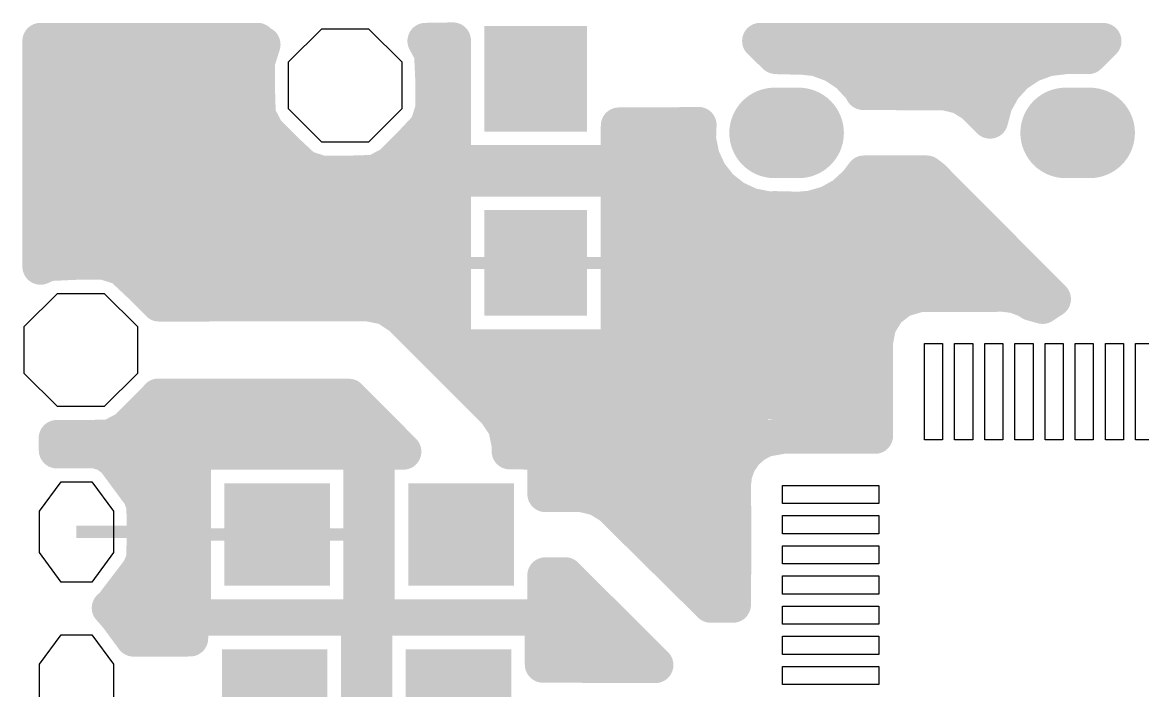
# Model space of a CAD drawing. Extents: x 0.4 to 35.4, y 0.5 to 25.5.
# Drawn here: x 0.6 to 19.18, y 14.33 to 25.41 of the extents above; entities that cross this region are included whole.
import ezdxf

# ---------------------------------------------------------------- set-up
doc = ezdxf.new("R2010")
doc.units = 0
doc.layers.add('Top', color=5, linetype='CONTINUOUS')

msp = doc.modelspace()

# ---------------------------------------------------------------- linework, layer by layer
at = {"layer": 'Top', "linetype": 'CONTINUOUS'}
for points, const_width in [([(4.5, 25.1), (0.9, 25.1)], 0.6), ([(0.9, 25.1), (0.9, 21.3594)], 0.6), ([(4.4896, 24.7513), (4.5801, 25.0413)], 0.6), ([(4.5581, 25.0091), (4.5, 25.1)], 0.6), ([(4.5801, 25.0413), (4.5581, 25.0091)], 0.6), ([(7.738, 25.1074), (7.2844, 25.1)], 0.6), ([(7.2844, 25.1), (7.3946, 24.8956)], 0.6), ([(7.738, 23.073), (7.738, 25.1074)], 0.6), ([(18.5252, 25.0978), (12.8344, 25.1)], 0.6), ([(12.8344, 25.1), (13.089, 24.8536)], 0.6), ([(13.089, 24.8536), (12.923, 25.0172)], 0.6), ([(12.923, 25.0172), (13.1001, 24.85)], 0.6), ([(18.2761, 24.85), (18.5252, 25.0978)], 0.6), ([(7.3946, 24.8956), (7.4149, 24.4513)], 0.6), ([(13.1001, 24.85), (13.472, 24.8406)], 0.6), ([(13.4591, 24.8489), (13.7657, 24.8157)], 0.6), ([(13.7657, 24.8157), (14.0469, 24.7129)], 0.6), ([(17.3167, 24.7097), (17.5973, 24.814)], 0.6), ([(17.5973, 24.814), (17.898, 24.85)], 0.6), ([(17.898, 24.85), (18.2761, 24.85)], 0.6), ([(4.4896, 24.2737), (4.4896, 24.7513)], 0.6), ([(14.0469, 24.7129), (14.2963, 24.5474)], 0.6), ([(17.0683, 24.5428), (17.3167, 24.7097)], 0.6), ([(0.96, 24.5033), (4.4259, 24.5033)], 0.6), ([(7.4149, 24.4513), (7.4149, 23.9737)], 0.6), ([(7.4709, 24.5033), (7.6731, 24.5033)], 0.6), ([(14.2963, 24.5474), (14.5002, 24.3283)], 0.6), ([(14.4084, 24.5033), (16.9603, 24.5033)], 0.6), ([(16.8656, 24.3225), (17.0683, 24.5428)], 0.6), ([(4.5021, 23.8722), (4.4896, 24.2737)], 0.6), ([(14.5002, 24.3283), (14.5415, 24.255)], 0.6), ([(14.5415, 24.255), (15.896, 24.25)], 0.6), ([(15.896, 24.25), (16.1935, 24.1786)], 0.6), ([(16.72, 24.0611), (16.8656, 24.3225)], 0.6), ([(16.1935, 24.1786), (16.1044, 24.217)], 0.6), ([(16.1044, 24.217), (16.3726, 24.0526)], 0.6), ([(16.3726, 24.0526), (16.6444, 23.7808)], 0.6), ([(16.6444, 23.7808), (16.72, 24.0611)], 0.6), ([(0.96, 23.9067), (4.4353, 23.9067)], 0.6), ([(4.643, 23.6032), (4.5021, 23.8722)], 0.6), ([(7.4149, 23.9737), (7.3243, 23.6838)], 0.6), ([(7.4709, 23.9067), (7.6731, 23.9067)], 0.6), ([(7.3243, 23.6838), (7.0493, 23.3911)], 0.6), ([(10.4916, 23.698), (10.486, 23.073)], 0.6), ([(11.176, 23.698), (10.4916, 23.698)], 0.6), ([(11.8108, 23.7074), (11.176, 23.698)], 0.6), ([(11.8021, 23.4737), (11.8108, 23.7074)], 0.6), ([(4.9808, 23.2655), (4.643, 23.6032)], 0.6), ([(0.96, 23.31), (4.8759, 23.31)], 0.6), ([(7.0493, 23.3911), (6.7116, 23.0533)], 0.6), ([(7.0303, 23.31), (7.6791, 23.31)], 0.6), ([(10.5459, 23.31), (11.7666, 23.31)], 0.6), ([(11.861, 23.1803), (11.8021, 23.4737)], 0.6), ([(5.2735, 22.9904), (4.9808, 23.2655)], 0.6), ([(11.9868, 22.9087), (11.861, 23.1803)], 0.6), ([(5.5634, 22.8999), (5.2735, 22.9904)], 0.6), ([(6.7116, 23.0533), (6.4425, 22.9124)], 0.6), ([(10.486, 23.073), (7.738, 23.073)], 0.6), ([(6.041, 22.8999), (5.5634, 22.8999)], 0.6), ([(6.4425, 22.9124), (6.041, 22.8999)], 0.6), ([(7.738, 20.023), (7.738, 22.821)], 0.6), ([(7.738, 22.821), (7.798, 22.821)], 0.6), ([(7.798, 22.821), (10.486, 22.821)], 0.6), ([(10.486, 22.821), (10.486, 20.023)], 0.6), ([(12.1724, 22.6739), (11.9868, 22.9087)], 0.6), ([(14.4411, 22.749), (14.2214, 22.5457)], 0.6), ([(14.5554, 22.902), (14.4411, 22.749)], 0.6), ([(15.596, 22.902), (14.5554, 22.902)], 0.6), ([(15.6858, 22.833), (15.596, 22.902)], 0.6), ([(17.6875, 20.8222), (15.6858, 22.833)], 0.6), ([(0.96, 22.7133), (7.6791, 22.7133)], 0.6), ([(10.5459, 22.7133), (12.0759, 22.7133)], 0.6), ([(12.4077, 22.4889), (12.1724, 22.6739)], 0.6), ([(14.4647, 22.7133), (15.7416, 22.7133)], 0.6), ([(12.6797, 22.3639), (12.4077, 22.4889)], 0.6), ([(12.9733, 22.3058), (12.6797, 22.3639)], 0.6), ([(13.9604, 22.3993), (13.6724, 22.3179)], 0.6), ([(14.2214, 22.5457), (13.9604, 22.3993)], 0.6), ([(13.072, 22.3114), (12.9733, 22.3058)], 0.6), ([(13.472, 22.302), (13.072, 22.3114)], 0.6), ([(13.6724, 22.3179), (13.472, 22.302)], 0.6), ([(0.96, 22.1167), (7.6791, 22.1167)], 0.6), ([(10.5459, 22.1167), (16.3416, 22.1167)], 0.6), ([(0.96, 21.52), (7.6791, 21.52)], 0.6), ([(1.0351, 21.4209), (1.4794, 21.4411)], 0.6), ([(1.4794, 21.4411), (1.957, 21.4411)], 0.6), ([(1.957, 21.4411), (2.2469, 21.3506)], 0.6), ([(10.5459, 21.52), (16.9416, 21.52)], 0.6), ([(0.9, 21.3594), (1.0351, 21.4209)], 0.6), ([(2.2469, 21.3506), (2.5396, 21.0755)], 0.6), ([(2.5396, 21.0755), (2.8656, 20.7496)], 0.6), ([(7.7392, 21.422), (10.4848, 21.422)], 0.2), ([(2.7553, 20.9233), (7.6791, 20.9233)], 0.6), ([(10.5459, 20.9233), (17.5322, 20.9233)], 0.6), ([(15.1785, 20.8194), (15.4732, 20.906)], 0.6), ([(15.4732, 20.906), (15.9732, 20.906)], 0.6), ([(15.9732, 20.906), (16.4732, 20.906)], 0.6), ([(16.4732, 20.906), (16.858, 20.912)], 0.6), ([(16.858, 20.912), (17.056, 20.8878)], 0.6), ([(17.056, 20.8878), (17.2425, 20.8168)], 0.6), ([(2.8656, 20.7496), (6.331, 20.7525)], 0.6), ([(6.331, 20.7525), (6.6235, 20.6951)], 0.6), ([(6.6235, 20.6951), (6.8783, 20.5258)], 0.6), ([(14.943, 20.6364), (15.1785, 20.8194)], 0.6), ([(17.2425, 20.8168), (17.3325, 20.7617)], 0.6), ([(17.3325, 20.7617), (17.5181, 20.7105)], 0.6), ([(17.5181, 20.7105), (17.6875, 20.8222)], 0.6), ([(6.8783, 20.5258), (8.4543, 18.9498)], 0.6), ([(14.788, 20.3814), (14.943, 20.6364)], 0.6), ([(7.1334, 20.3267), (7.6791, 20.3267)], 0.6), ([(10.5459, 20.3267), (14.7103, 20.3267)], 0.6), ([(14.734, 20.088), (14.788, 20.3814)], 0.6), ([(10.486, 20.023), (7.738, 20.023)], 0.6), ([(14.7374, 18.557), (14.734, 20.088)], 0.6), ([(7.7334, 19.73), (14.6728, 19.73)], 0.6), ([(6.014, 19.2009), (2.8528, 19.2045)], 0.6), ([(2.8575, 19.1993), (2.3275, 18.6693)], 0.6), ([(2.8491, 19.1333), (6.0197, 19.1333)], 0.6), ([(6.9156, 18.294), (6.014, 19.2009)], 0.6), ([(8.3334, 19.1333), (14.6728, 19.1333)], 0.6), ([(8.4543, 18.9498), (8.6205, 18.7023)], 0.6), ([(2.3275, 18.6693), (2.0585, 18.5283)], 0.6), ([(8.6205, 18.7023), (8.681, 18.4025)], 0.6), ([(1.657, 18.5158), (1.1705, 18.5184)], 0.6), ([(1.1705, 18.5184), (1.1721, 18.3147)], 0.6), ([(2.0585, 18.5283), (1.657, 18.5158)], 0.6), ([(2.1647, 18.5367), (6.6197, 18.5367)], 0.6), ([(8.7272, 18.5367), (12.9666, 18.5367)], 0.6), ([(12.7378, 18.4131), (12.9149, 18.505)], 0.6), ([(12.9149, 18.505), (13.203, 18.557)], 0.6), ([(13.203, 18.557), (14.7374, 18.557)], 0.6), ([(1.1721, 18.3147), (1.8094, 18.3161)], 0.6), ([(1.8094, 18.3161), (1.9812, 18.2655)], 0.6), ([(3.425, 15.546), (3.425, 18.294)], 0.6), ([(3.425, 18.294), (3.485, 18.294)], 0.6), ([(3.485, 18.294), (6.223, 18.294)], 0.6), ([(6.223, 18.294), (6.223, 15.546)], 0.6), ([(6.475, 15.546), (6.475, 18.294)], 0.6), ([(6.475, 18.294), (6.9156, 18.294)], 0.6), ([(8.681, 18.4025), (8.681, 18.2993)], 0.6), ([(8.681, 18.2993), (9.273, 18.294)], 0.6), ([(9.273, 18.294), (9.273, 17.5909)], 0.6), ([(12.4742, 18.1175), (12.588, 18.2814)], 0.6), ([(12.588, 18.2814), (12.7378, 18.4131)], 0.6), ([(1.9812, 18.2655), (2.126, 18.16)], 0.6), ([(2.126, 18.16), (2.5627, 17.5688)], 0.6), ([(12.4032, 17.931), (12.4742, 18.1175)], 0.6), ([(2.3522, 17.94), (3.3666, 17.94)], 0.6), ([(9.3366, 17.94), (12.3478, 17.94)], 0.6), ([(12.379, 17.733), (12.4032, 17.931)], 0.6), ([(12.385, 17.3482), (12.379, 17.733)], 0.6), ([(2.5627, 17.5688), (2.6239, 17.4004)], 0.6), ([(9.273, 17.5909), (9.8816, 17.5904)], 0.6), ([(9.8816, 17.5904), (10.1791, 17.5189)], 0.6), ([(10.1791, 17.5189), (10.0901, 17.5573)], 0.6), ([(10.0901, 17.5573), (10.3582, 17.393)], 0.6), ([(2.6239, 17.4004), (2.632, 16.8884)], 0.6), ([(10.3582, 17.393), (12.015, 15.757)], 0.6), ([(12.385, 16.8482), (12.385, 17.3482)], 0.6), ([(2.6897, 17.3433), (3.3666, 17.3433)], 0.6), ([(10.4709, 17.3433), (12.3197, 17.3433)], 0.6), ([(2.632, 16.8884), (2.6183, 16.5006)], 0.6), ([(12.385, 16.3482), (12.385, 16.8482)], 0.6), ([(1.496, 16.964), (2.6322, 16.964)], 0.2), ([(2.6897, 16.7467), (3.3666, 16.7467)], 0.6), ([(3.4262, 16.92), (6.2218, 16.92)], 0.2), ([(11.0616, 16.7467), (12.3197, 16.7467)], 0.6), ([(2.6183, 16.5006), (2.545, 16.3305)], 0.6), ([(2.545, 16.3305), (2.09, 15.7342)], 0.6), ([(9.601, 16.2438), (9.2723, 16.2424)], 0.6), ([(9.2723, 16.2424), (9.273, 15.546)], 0.6), ([(11.0951, 14.757), (9.601, 16.2438)], 0.6), ([(12.3806, 15.757), (12.385, 16.3482)], 0.6), ([(2.4741, 16.15), (3.3666, 16.15)], 0.6), ([(9.3366, 16.15), (9.6384, 16.15)], 0.6), ([(11.6616, 16.15), (12.3197, 16.15)], 0.6), ([(2.09, 15.7342), (2.0503, 15.7038)], 0.6), ([(2.0503, 15.7038), (2.1715, 15.5661)], 0.6), ([(12.015, 15.757), (12.3806, 15.757)], 0.6), ([(2.1715, 15.5661), (2.4438, 15.1961)], 0.6), ([(2.2397, 15.5533), (3.3666, 15.5533)], 0.6), ([(3.3804, 15.198), (3.383, 15.542)], 0.6), ([(3.383, 15.542), (6.181, 15.542)], 0.6), ([(6.223, 15.546), (3.425, 15.546)], 0.6), ([(6.181, 15.542), (6.181, 12.794)], 0.6), ([(6.433, 12.794), (6.433, 15.542)], 0.6), ([(6.433, 15.542), (9.231, 15.542)], 0.6), ([(9.273, 15.546), (6.475, 15.546)], 0.6), ([(9.231, 15.542), (9.231, 14.7639)], 0.6), ([(9.3366, 15.5533), (10.2291, 15.5533)], 0.6), ([(2.4438, 15.1961), (3.3804, 15.198)], 0.6), ([(9.2897, 14.9567), (10.8291, 14.9567)], 0.6), ([(9.231, 14.7639), (11.0951, 14.757)], 0.6)]:
    msp.add_lwpolyline(points, dxfattribs=dict(at, const_width=const_width))
for points, const_width in [([(0.75, 25.1, 1), (1.05, 25.1, 1), (0.75, 25.1, 1)], 0.3), ([(0.75, 25.1, 1), (1.05, 25.1, 1), (0.75, 25.1, 1)], 0.3), ([(4.35, 25.1, 1), (4.65, 25.1, 1), (4.35, 25.1, 1)], 0.3), ([(4.35, 25.1, 1), (4.65, 25.1, 1), (4.35, 25.1, 1)], 0.3), ([(4.4081, 25.0091, 1), (4.7081, 25.0091, 1), (4.4081, 25.0091, 1)], 0.3), ([(4.4081, 25.0091, 1), (4.7081, 25.0091, 1), (4.4081, 25.0091, 1)], 0.3), ([(4.4301, 25.0413, 1), (4.7301, 25.0413, 1), (4.4301, 25.0413, 1)], 0.3), ([(4.4301, 25.0413, 1), (4.7301, 25.0413, 1), (4.4301, 25.0413, 1)], 0.3), ([(7.1344, 25.1, 1), (7.4344, 25.1, 1), (7.1344, 25.1, 1)], 0.3), ([(7.1344, 25.1, 1), (7.4344, 25.1, 1), (7.1344, 25.1, 1)], 0.3), ([(7.588, 25.1074, 1), (7.888, 25.1074, 1), (7.588, 25.1074, 1)], 0.3), ([(7.588, 25.1074, 1), (7.888, 25.1074, 1), (7.588, 25.1074, 1)], 0.3), ([(12.6844, 25.1, 1), (12.9844, 25.1, 1), (12.6844, 25.1, 1)], 0.3), ([(12.6844, 25.1, 1), (12.9844, 25.1, 1), (12.6844, 25.1, 1)], 0.3), ([(12.773, 25.0172, 1), (13.073, 25.0172, 1), (12.773, 25.0172, 1)], 0.3), ([(12.773, 25.0172, 1), (13.073, 25.0172, 1), (12.773, 25.0172, 1)], 0.3), ([(18.3752, 25.0978, 1), (18.6752, 25.0978, 1), (18.3752, 25.0978, 1)], 0.3), ([(18.3752, 25.0978, 1), (18.6752, 25.0978, 1), (18.3752, 25.0978, 1)], 0.3), ([(7.2446, 24.8956, 1), (7.5446, 24.8956, 1), (7.2446, 24.8956, 1)], 0.3), ([(7.2446, 24.8956, 1), (7.5446, 24.8956, 1), (7.2446, 24.8956, 1)], 0.3), ([(12.939, 24.8536, 1), (13.239, 24.8536, 1), (12.939, 24.8536, 1)], 0.3), ([(12.939, 24.8536, 1), (13.239, 24.8536, 1), (12.939, 24.8536, 1)], 0.3), ([(12.9501, 24.85, 1), (13.2501, 24.85, 1), (12.9501, 24.85, 1)], 0.3), ([(12.9501, 24.85, 1), (13.2501, 24.85, 1), (12.9501, 24.85, 1)], 0.3), ([(13.3091, 24.8489, 1), (13.6091, 24.8489, 1), (13.3091, 24.8489, 1)], 0.3), ([(13.322, 24.8406, 1), (13.622, 24.8406, 1), (13.322, 24.8406, 1)], 0.3), ([(13.6157, 24.8157, 1), (13.9157, 24.8157, 1), (13.6157, 24.8157, 1)], 0.3), ([(13.6157, 24.8157, 1), (13.9157, 24.8157, 1), (13.6157, 24.8157, 1)], 0.3), ([(17.4473, 24.814, 1), (17.7473, 24.814, 1), (17.4473, 24.814, 1)], 0.3), ([(17.4473, 24.814, 1), (17.7473, 24.814, 1), (17.4473, 24.814, 1)], 0.3), ([(17.748, 24.85, 1), (18.048, 24.85, 1), (17.748, 24.85, 1)], 0.3), ([(17.748, 24.85, 1), (18.048, 24.85, 1), (17.748, 24.85, 1)], 0.3), ([(18.1261, 24.85, 1), (18.4261, 24.85, 1), (18.1261, 24.85, 1)], 0.3), ([(18.1261, 24.85, 1), (18.4261, 24.85, 1), (18.1261, 24.85, 1)], 0.3), ([(4.3396, 24.7513, 1), (4.6396, 24.7513, 1), (4.3396, 24.7513, 1)], 0.3), ([(4.3396, 24.7513, 1), (4.6396, 24.7513, 1), (4.3396, 24.7513, 1)], 0.3), ([(13.8969, 24.7129, 1), (14.1969, 24.7129, 1), (13.8969, 24.7129, 1)], 0.3), ([(13.8969, 24.7129, 1), (14.1969, 24.7129, 1), (13.8969, 24.7129, 1)], 0.3), ([(17.1667, 24.7097, 1), (17.4667, 24.7097, 1), (17.1667, 24.7097, 1)], 0.3), ([(17.1667, 24.7097, 1), (17.4667, 24.7097, 1), (17.1667, 24.7097, 1)], 0.3), ([(7.2649, 24.4513, 1), (7.5649, 24.4513, 1), (7.2649, 24.4513, 1)], 0.3), ([(7.2649, 24.4513, 1), (7.5649, 24.4513, 1), (7.2649, 24.4513, 1)], 0.3), ([(14.1463, 24.5474, 1), (14.4463, 24.5474, 1), (14.1463, 24.5474, 1)], 0.3), ([(14.1463, 24.5474, 1), (14.4463, 24.5474, 1), (14.1463, 24.5474, 1)], 0.3), ([(16.9183, 24.5428, 1), (17.2183, 24.5428, 1), (16.9183, 24.5428, 1)], 0.3), ([(16.9183, 24.5428, 1), (17.2183, 24.5428, 1), (16.9183, 24.5428, 1)], 0.3), ([(4.3396, 24.2737, 1), (4.6396, 24.2737, 1), (4.3396, 24.2737, 1)], 0.3), ([(4.3396, 24.2737, 1), (4.6396, 24.2737, 1), (4.3396, 24.2737, 1)], 0.3), ([(14.3502, 24.3283, 1), (14.6502, 24.3283, 1), (14.3502, 24.3283, 1)], 0.3), ([(14.3502, 24.3283, 1), (14.6502, 24.3283, 1), (14.3502, 24.3283, 1)], 0.3), ([(14.3915, 24.255, 1), (14.6915, 24.255, 1), (14.3915, 24.255, 1)], 0.3), ([(14.3915, 24.255, 1), (14.6915, 24.255, 1), (14.3915, 24.255, 1)], 0.3), ([(15.746, 24.25, 1), (16.046, 24.25, 1), (15.746, 24.25, 1)], 0.3), ([(15.746, 24.25, 1), (16.046, 24.25, 1), (15.746, 24.25, 1)], 0.3), ([(16.7156, 24.3225, 1), (17.0156, 24.3225, 1), (16.7156, 24.3225, 1)], 0.3), ([(16.7156, 24.3225, 1), (17.0156, 24.3225, 1), (16.7156, 24.3225, 1)], 0.3), ([(15.9544, 24.217, 1), (16.2544, 24.217, 1), (15.9544, 24.217, 1)], 0.3), ([(15.9544, 24.217, 1), (16.2544, 24.217, 1), (15.9544, 24.217, 1)], 0.3), ([(16.0435, 24.1786, 1), (16.3435, 24.1786, 1), (16.0435, 24.1786, 1)], 0.3), ([(16.0435, 24.1786, 1), (16.3435, 24.1786, 1), (16.0435, 24.1786, 1)], 0.3), ([(16.2226, 24.0526, 1), (16.5226, 24.0526, 1), (16.2226, 24.0526, 1)], 0.3), ([(16.2226, 24.0526, 1), (16.5226, 24.0526, 1), (16.2226, 24.0526, 1)], 0.3), ([(16.57, 24.0611, 1), (16.87, 24.0611, 1), (16.57, 24.0611, 1)], 0.3), ([(16.57, 24.0611, 1), (16.87, 24.0611, 1), (16.57, 24.0611, 1)], 0.3), ([(4.3521, 23.8722, 1), (4.6521, 23.8722, 1), (4.3521, 23.8722, 1)], 0.3), ([(4.3521, 23.8722, 1), (4.6521, 23.8722, 1), (4.3521, 23.8722, 1)], 0.3), ([(7.2649, 23.9737, 1), (7.5649, 23.9737, 1), (7.2649, 23.9737, 1)], 0.3), ([(7.2649, 23.9737, 1), (7.5649, 23.9737, 1), (7.2649, 23.9737, 1)], 0.3), ([(13.447, 23.576, 1), (12.697, 23.576, 1), (13.447, 23.576, 1)], 0.75), ([(13.847, 23.576, 1), (13.097, 23.576, 1), (13.847, 23.576, 1)], 0.75), ([(18.273, 23.576, 1), (17.523, 23.576, 1), (18.273, 23.576, 1)], 0.75), ([(18.673, 23.576, 1), (17.923, 23.576, 1), (18.673, 23.576, 1)], 0.75), ([(7.1743, 23.6838, 1), (7.4743, 23.6838, 1), (7.1743, 23.6838, 1)], 0.3), ([(7.1743, 23.6838, 1), (7.4743, 23.6838, 1), (7.1743, 23.6838, 1)], 0.3), ([(10.3416, 23.698, 1), (10.6416, 23.698, 1), (10.3416, 23.698, 1)], 0.3), ([(10.3416, 23.698, 1), (10.6416, 23.698, 1), (10.3416, 23.698, 1)], 0.3), ([(11.026, 23.698, 1), (11.326, 23.698, 1), (11.026, 23.698, 1)], 0.3), ([(11.026, 23.698, 1), (11.326, 23.698, 1), (11.026, 23.698, 1)], 0.3), ([(11.6608, 23.7074, 1), (11.9608, 23.7074, 1), (11.6608, 23.7074, 1)], 0.3), ([(11.6608, 23.7074, 1), (11.9608, 23.7074, 1), (11.6608, 23.7074, 1)], 0.3), ([(16.4944, 23.7808, 1), (16.7944, 23.7808, 1), (16.4944, 23.7808, 1)], 0.3), ([(16.4944, 23.7808, 1), (16.7944, 23.7808, 1), (16.4944, 23.7808, 1)], 0.3), ([(4.493, 23.6032, 1), (4.793, 23.6032, 1), (4.493, 23.6032, 1)], 0.3), ([(4.493, 23.6032, 1), (4.793, 23.6032, 1), (4.493, 23.6032, 1)], 0.3), ([(6.8993, 23.3911, 1), (7.1993, 23.3911, 1), (6.8993, 23.3911, 1)], 0.3), ([(6.8993, 23.3911, 1), (7.1993, 23.3911, 1), (6.8993, 23.3911, 1)], 0.3), ([(11.6521, 23.4737, 1), (11.9521, 23.4737, 1), (11.6521, 23.4737, 1)], 0.3), ([(11.6521, 23.4737, 1), (11.9521, 23.4737, 1), (11.6521, 23.4737, 1)], 0.3), ([(4.8308, 23.2655, 1), (5.1308, 23.2655, 1), (4.8308, 23.2655, 1)], 0.3), ([(4.8308, 23.2655, 1), (5.1308, 23.2655, 1), (4.8308, 23.2655, 1)], 0.3), ([(11.711, 23.1803, 1), (12.011, 23.1803, 1), (11.711, 23.1803, 1)], 0.3), ([(11.711, 23.1803, 1), (12.011, 23.1803, 1), (11.711, 23.1803, 1)], 0.3), ([(5.1235, 22.9904, 1), (5.4235, 22.9904, 1), (5.1235, 22.9904, 1)], 0.3), ([(5.1235, 22.9904, 1), (5.4235, 22.9904, 1), (5.1235, 22.9904, 1)], 0.3), ([(6.5616, 23.0533, 1), (6.8616, 23.0533, 1), (6.5616, 23.0533, 1)], 0.3), ([(6.5616, 23.0533, 1), (6.8616, 23.0533, 1), (6.5616, 23.0533, 1)], 0.3), ([(7.588, 23.073, 1), (7.888, 23.073, 1), (7.588, 23.073, 1)], 0.3), ([(7.588, 23.073, 1), (7.888, 23.073, 1), (7.588, 23.073, 1)], 0.3), ([(10.336, 23.073, 1), (10.636, 23.073, 1), (10.336, 23.073, 1)], 0.3), ([(10.336, 23.073, 1), (10.636, 23.073, 1), (10.336, 23.073, 1)], 0.3), ([(5.4134, 22.8999, 1), (5.7134, 22.8999, 1), (5.4134, 22.8999, 1)], 0.3), ([(5.4134, 22.8999, 1), (5.7134, 22.8999, 1), (5.4134, 22.8999, 1)], 0.3), ([(5.891, 22.8999, 1), (6.191, 22.8999, 1), (5.891, 22.8999, 1)], 0.3), ([(5.891, 22.8999, 1), (6.191, 22.8999, 1), (5.891, 22.8999, 1)], 0.3), ([(6.2925, 22.9124, 1), (6.5925, 22.9124, 1), (6.2925, 22.9124, 1)], 0.3), ([(6.2925, 22.9124, 1), (6.5925, 22.9124, 1), (6.2925, 22.9124, 1)], 0.3), ([(7.588, 22.821, 1), (7.888, 22.821, 1), (7.588, 22.821, 1)], 0.3), ([(7.588, 22.821, 1), (7.888, 22.821, 1), (7.588, 22.821, 1)], 0.3), ([(7.648, 22.821, 1), (7.948, 22.821, 1), (7.648, 22.821, 1)], 0.3), ([(7.648, 22.821, 1), (7.948, 22.821, 1), (7.648, 22.821, 1)], 0.3), ([(10.336, 22.821, 1), (10.636, 22.821, 1), (10.336, 22.821, 1)], 0.3), ([(10.336, 22.821, 1), (10.636, 22.821, 1), (10.336, 22.821, 1)], 0.3), ([(11.8368, 22.9087, 1), (12.1368, 22.9087, 1), (11.8368, 22.9087, 1)], 0.3), ([(11.8368, 22.9087, 1), (12.1368, 22.9087, 1), (11.8368, 22.9087, 1)], 0.3), ([(14.2911, 22.749, 1), (14.5911, 22.749, 1), (14.2911, 22.749, 1)], 0.3), ([(14.2911, 22.749, 1), (14.5911, 22.749, 1), (14.2911, 22.749, 1)], 0.3), ([(14.4054, 22.902, 1), (14.7054, 22.902, 1), (14.4054, 22.902, 1)], 0.3), ([(14.4054, 22.902, 1), (14.7054, 22.902, 1), (14.4054, 22.902, 1)], 0.3), ([(15.446, 22.902, 1), (15.746, 22.902, 1), (15.446, 22.902, 1)], 0.3), ([(15.446, 22.902, 1), (15.746, 22.902, 1), (15.446, 22.902, 1)], 0.3), ([(15.5358, 22.833, 1), (15.8358, 22.833, 1), (15.5358, 22.833, 1)], 0.3), ([(15.5358, 22.833, 1), (15.8358, 22.833, 1), (15.5358, 22.833, 1)], 0.3), ([(12.0224, 22.6739, 1), (12.3224, 22.6739, 1), (12.0224, 22.6739, 1)], 0.3), ([(12.0224, 22.6739, 1), (12.3224, 22.6739, 1), (12.0224, 22.6739, 1)], 0.3), ([(12.2577, 22.4889, 1), (12.5577, 22.4889, 1), (12.2577, 22.4889, 1)], 0.3), ([(12.2577, 22.4889, 1), (12.5577, 22.4889, 1), (12.2577, 22.4889, 1)], 0.3), ([(12.5297, 22.3639, 1), (12.8297, 22.3639, 1), (12.5297, 22.3639, 1)], 0.3), ([(12.5297, 22.3639, 1), (12.8297, 22.3639, 1), (12.5297, 22.3639, 1)], 0.3), ([(13.8104, 22.3993, 1), (14.1104, 22.3993, 1), (13.8104, 22.3993, 1)], 0.3), ([(13.8104, 22.3993, 1), (14.1104, 22.3993, 1), (13.8104, 22.3993, 1)], 0.3), ([(14.0714, 22.5457, 1), (14.3714, 22.5457, 1), (14.0714, 22.5457, 1)], 0.3), ([(14.0714, 22.5457, 1), (14.3714, 22.5457, 1), (14.0714, 22.5457, 1)], 0.3), ([(12.8233, 22.3058, 1), (13.1233, 22.3058, 1), (12.8233, 22.3058, 1)], 0.3), ([(12.8233, 22.3058, 1), (13.1233, 22.3058, 1), (12.8233, 22.3058, 1)], 0.3), ([(12.922, 22.3114, 1), (13.222, 22.3114, 1), (12.922, 22.3114, 1)], 0.3), ([(12.922, 22.3114, 1), (13.222, 22.3114, 1), (12.922, 22.3114, 1)], 0.3), ([(13.322, 22.302, 1), (13.622, 22.302, 1), (13.322, 22.302, 1)], 0.3), ([(13.322, 22.302, 1), (13.622, 22.302, 1), (13.322, 22.302, 1)], 0.3), ([(13.5224, 22.3179, 1), (13.8224, 22.3179, 1), (13.5224, 22.3179, 1)], 0.3), ([(13.5224, 22.3179, 1), (13.8224, 22.3179, 1), (13.5224, 22.3179, 1)], 0.3), ([(1.3294, 21.4411, 1), (1.6294, 21.4411, 1), (1.3294, 21.4411, 1)], 0.3), ([(1.3294, 21.4411, 1), (1.6294, 21.4411, 1), (1.3294, 21.4411, 1)], 0.3), ([(1.807, 21.4411, 1), (2.107, 21.4411, 1), (1.807, 21.4411, 1)], 0.3), ([(1.807, 21.4411, 1), (2.107, 21.4411, 1), (1.807, 21.4411, 1)], 0.3), ([(0.75, 21.3594, 1), (1.05, 21.3594, 1), (0.75, 21.3594, 1)], 0.3), ([(0.75, 21.3594, 1), (1.05, 21.3594, 1), (0.75, 21.3594, 1)], 0.3), ([(0.8851, 21.4209, 1), (1.1851, 21.4209, 1), (0.8851, 21.4209, 1)], 0.3), ([(0.8851, 21.4209, 1), (1.1851, 21.4209, 1), (0.8851, 21.4209, 1)], 0.3), ([(2.0969, 21.3506, 1), (2.3969, 21.3506, 1), (2.0969, 21.3506, 1)], 0.3), ([(2.0969, 21.3506, 1), (2.3969, 21.3506, 1), (2.0969, 21.3506, 1)], 0.3), ([(2.3896, 21.0755, 1), (2.6896, 21.0755, 1), (2.3896, 21.0755, 1)], 0.3), ([(2.3896, 21.0755, 1), (2.6896, 21.0755, 1), (2.3896, 21.0755, 1)], 0.3), ([(15.3232, 20.906, 1), (15.6232, 20.906, 1), (15.3232, 20.906, 1)], 0.3), ([(15.3232, 20.906, 1), (15.6232, 20.906, 1), (15.3232, 20.906, 1)], 0.3), ([(15.8232, 20.906, 1), (16.1232, 20.906, 1), (15.8232, 20.906, 1)], 0.3), ([(15.8232, 20.906, 1), (16.1232, 20.906, 1), (15.8232, 20.906, 1)], 0.3), ([(16.3232, 20.906, 1), (16.6232, 20.906, 1), (16.3232, 20.906, 1)], 0.3), ([(16.3232, 20.906, 1), (16.6232, 20.906, 1), (16.3232, 20.906, 1)], 0.3), ([(16.708, 20.912, 1), (17.008, 20.912, 1), (16.708, 20.912, 1)], 0.3), ([(16.708, 20.912, 1), (17.008, 20.912, 1), (16.708, 20.912, 1)], 0.3), ([(16.906, 20.8878, 1), (17.206, 20.8878, 1), (16.906, 20.8878, 1)], 0.3), ([(16.906, 20.8878, 1), (17.206, 20.8878, 1), (16.906, 20.8878, 1)], 0.3), ([(2.7156, 20.7496, 1), (3.0156, 20.7496, 1), (2.7156, 20.7496, 1)], 0.3), ([(2.7156, 20.7496, 1), (3.0156, 20.7496, 1), (2.7156, 20.7496, 1)], 0.3), ([(6.181, 20.7525, 1), (6.481, 20.7525, 1), (6.181, 20.7525, 1)], 0.3), ([(6.181, 20.7525, 1), (6.481, 20.7525, 1), (6.181, 20.7525, 1)], 0.3), ([(6.4735, 20.6951, 1), (6.7735, 20.6951, 1), (6.4735, 20.6951, 1)], 0.3), ([(6.4735, 20.6951, 1), (6.7735, 20.6951, 1), (6.4735, 20.6951, 1)], 0.3), ([(15.0285, 20.8194, 1), (15.3285, 20.8194, 1), (15.0285, 20.8194, 1)], 0.3), ([(15.0285, 20.8194, 1), (15.3285, 20.8194, 1), (15.0285, 20.8194, 1)], 0.3), ([(17.0925, 20.8168, 1), (17.3925, 20.8168, 1), (17.0925, 20.8168, 1)], 0.3), ([(17.0925, 20.8168, 1), (17.3925, 20.8168, 1), (17.0925, 20.8168, 1)], 0.3), ([(17.1825, 20.7617, 1), (17.4825, 20.7617, 1), (17.1825, 20.7617, 1)], 0.3), ([(17.1825, 20.7617, 1), (17.4825, 20.7617, 1), (17.1825, 20.7617, 1)], 0.3), ([(17.3681, 20.7105, 1), (17.6681, 20.7105, 1), (17.3681, 20.7105, 1)], 0.3), ([(17.3681, 20.7105, 1), (17.6681, 20.7105, 1), (17.3681, 20.7105, 1)], 0.3), ([(17.5375, 20.8222, 1), (17.8375, 20.8222, 1), (17.5375, 20.8222, 1)], 0.3), ([(17.5375, 20.8222, 1), (17.8375, 20.8222, 1), (17.5375, 20.8222, 1)], 0.3), ([(6.7283, 20.5258, 1), (7.0283, 20.5258, 1), (6.7283, 20.5258, 1)], 0.3), ([(6.7283, 20.5258, 1), (7.0283, 20.5258, 1), (6.7283, 20.5258, 1)], 0.3), ([(14.793, 20.6364, 1), (15.093, 20.6364, 1), (14.793, 20.6364, 1)], 0.3), ([(14.793, 20.6364, 1), (15.093, 20.6364, 1), (14.793, 20.6364, 1)], 0.3), ([(14.638, 20.3814, 1), (14.938, 20.3814, 1), (14.638, 20.3814, 1)], 0.3), ([(14.638, 20.3814, 1), (14.938, 20.3814, 1), (14.638, 20.3814, 1)], 0.3), ([(7.588, 20.023, 1), (7.888, 20.023, 1), (7.588, 20.023, 1)], 0.3), ([(7.588, 20.023, 1), (7.888, 20.023, 1), (7.588, 20.023, 1)], 0.3), ([(10.336, 20.023, 1), (10.636, 20.023, 1), (10.336, 20.023, 1)], 0.3), ([(10.336, 20.023, 1), (10.636, 20.023, 1), (10.336, 20.023, 1)], 0.3), ([(14.584, 20.088, 1), (14.884, 20.088, 1), (14.584, 20.088, 1)], 0.3), ([(14.584, 20.088, 1), (14.884, 20.088, 1), (14.584, 20.088, 1)], 0.3), ([(2.7028, 19.2045, 1), (3.0028, 19.2045, 1), (2.7028, 19.2045, 1)], 0.3), ([(2.7075, 19.1993, 1), (3.0075, 19.1993, 1), (2.7075, 19.1993, 1)], 0.3), ([(5.864, 19.2009, 1), (6.164, 19.2009, 1), (5.864, 19.2009, 1)], 0.3), ([(5.864, 19.2009, 1), (6.164, 19.2009, 1), (5.864, 19.2009, 1)], 0.3), ([(8.3043, 18.9498, 1), (8.6043, 18.9498, 1), (8.3043, 18.9498, 1)], 0.3), ([(8.3043, 18.9498, 1), (8.6043, 18.9498, 1), (8.3043, 18.9498, 1)], 0.3), ([(2.1775, 18.6693, 1), (2.4775, 18.6693, 1), (2.1775, 18.6693, 1)], 0.3), ([(2.1775, 18.6693, 1), (2.4775, 18.6693, 1), (2.1775, 18.6693, 1)], 0.3), ([(8.4705, 18.7023, 1), (8.7705, 18.7023, 1), (8.4705, 18.7023, 1)], 0.3), ([(8.4705, 18.7023, 1), (8.7705, 18.7023, 1), (8.4705, 18.7023, 1)], 0.3), ([(1.0205, 18.5184, 1), (1.3205, 18.5184, 1), (1.0205, 18.5184, 1)], 0.3), ([(1.0205, 18.5184, 1), (1.3205, 18.5184, 1), (1.0205, 18.5184, 1)], 0.3), ([(1.507, 18.5158, 1), (1.807, 18.5158, 1), (1.507, 18.5158, 1)], 0.3), ([(1.507, 18.5158, 1), (1.807, 18.5158, 1), (1.507, 18.5158, 1)], 0.3), ([(1.9085, 18.5283, 1), (2.2085, 18.5283, 1), (1.9085, 18.5283, 1)], 0.3), ([(1.9085, 18.5283, 1), (2.2085, 18.5283, 1), (1.9085, 18.5283, 1)], 0.3), ([(12.7649, 18.505, 1), (13.0649, 18.505, 1), (12.7649, 18.505, 1)], 0.3), ([(12.7649, 18.505, 1), (13.0649, 18.505, 1), (12.7649, 18.505, 1)], 0.3), ([(13.053, 18.557, 1), (13.353, 18.557, 1), (13.053, 18.557, 1)], 0.3), ([(13.053, 18.557, 1), (13.353, 18.557, 1), (13.053, 18.557, 1)], 0.3), ([(14.5874, 18.557, 1), (14.8874, 18.557, 1), (14.5874, 18.557, 1)], 0.3), ([(14.5874, 18.557, 1), (14.8874, 18.557, 1), (14.5874, 18.557, 1)], 0.3), ([(1.0221, 18.3147, 1), (1.3221, 18.3147, 1), (1.0221, 18.3147, 1)], 0.3), ([(1.0221, 18.3147, 1), (1.3221, 18.3147, 1), (1.0221, 18.3147, 1)], 0.3), ([(1.6594, 18.3161, 1), (1.9594, 18.3161, 1), (1.6594, 18.3161, 1)], 0.3), ([(1.6594, 18.3161, 1), (1.9594, 18.3161, 1), (1.6594, 18.3161, 1)], 0.3), ([(3.275, 18.294, 1), (3.575, 18.294, 1), (3.275, 18.294, 1)], 0.3), ([(3.275, 18.294, 1), (3.575, 18.294, 1), (3.275, 18.294, 1)], 0.3), ([(3.335, 18.294, 1), (3.635, 18.294, 1), (3.335, 18.294, 1)], 0.3), ([(3.335, 18.294, 1), (3.635, 18.294, 1), (3.335, 18.294, 1)], 0.3), ([(6.073, 18.294, 1), (6.373, 18.294, 1), (6.073, 18.294, 1)], 0.3), ([(6.073, 18.294, 1), (6.373, 18.294, 1), (6.073, 18.294, 1)], 0.3), ([(6.325, 18.294, 1), (6.625, 18.294, 1), (6.325, 18.294, 1)], 0.3), ([(6.325, 18.294, 1), (6.625, 18.294, 1), (6.325, 18.294, 1)], 0.3), ([(6.7656, 18.294, 1), (7.0656, 18.294, 1), (6.7656, 18.294, 1)], 0.3), ([(6.7656, 18.294, 1), (7.0656, 18.294, 1), (6.7656, 18.294, 1)], 0.3), ([(8.531, 18.4025, 1), (8.831, 18.4025, 1), (8.531, 18.4025, 1)], 0.3), ([(8.531, 18.4025, 1), (8.831, 18.4025, 1), (8.531, 18.4025, 1)], 0.3), ([(8.531, 18.2993, 1), (8.831, 18.2993, 1), (8.531, 18.2993, 1)], 0.3), ([(8.531, 18.2993, 1), (8.831, 18.2993, 1), (8.531, 18.2993, 1)], 0.3), ([(9.123, 18.294, 1), (9.423, 18.294, 1), (9.123, 18.294, 1)], 0.3), ([(9.123, 18.294, 1), (9.423, 18.294, 1), (9.123, 18.294, 1)], 0.3), ([(12.438, 18.2814, 1), (12.738, 18.2814, 1), (12.438, 18.2814, 1)], 0.3), ([(12.438, 18.2814, 1), (12.738, 18.2814, 1), (12.438, 18.2814, 1)], 0.3), ([(12.5878, 18.4131, 1), (12.8878, 18.4131, 1), (12.5878, 18.4131, 1)], 0.3), ([(12.5878, 18.4131, 1), (12.8878, 18.4131, 1), (12.5878, 18.4131, 1)], 0.3), ([(1.8312, 18.2655, 1), (2.1312, 18.2655, 1), (1.8312, 18.2655, 1)], 0.3), ([(1.8312, 18.2655, 1), (2.1312, 18.2655, 1), (1.8312, 18.2655, 1)], 0.3), ([(1.976, 18.16, 1), (2.276, 18.16, 1), (1.976, 18.16, 1)], 0.3), ([(1.976, 18.16, 1), (2.276, 18.16, 1), (1.976, 18.16, 1)], 0.3), ([(12.3242, 18.1175, 1), (12.6242, 18.1175, 1), (12.3242, 18.1175, 1)], 0.3), ([(12.3242, 18.1175, 1), (12.6242, 18.1175, 1), (12.3242, 18.1175, 1)], 0.3), ([(12.2532, 17.931, 1), (12.5532, 17.931, 1), (12.2532, 17.931, 1)], 0.3), ([(12.2532, 17.931, 1), (12.5532, 17.931, 1), (12.2532, 17.931, 1)], 0.3), ([(12.229, 17.733, 1), (12.529, 17.733, 1), (12.229, 17.733, 1)], 0.3), ([(12.229, 17.733, 1), (12.529, 17.733, 1), (12.229, 17.733, 1)], 0.3), ([(2.4127, 17.5688, 1), (2.7127, 17.5688, 1), (2.4127, 17.5688, 1)], 0.3), ([(2.4127, 17.5688, 1), (2.7127, 17.5688, 1), (2.4127, 17.5688, 1)], 0.3), ([(9.123, 17.5909, 1), (9.423, 17.5909, 1), (9.123, 17.5909, 1)], 0.3), ([(9.123, 17.5909, 1), (9.423, 17.5909, 1), (9.123, 17.5909, 1)], 0.3), ([(9.7316, 17.5904, 1), (10.0316, 17.5904, 1), (9.7316, 17.5904, 1)], 0.3), ([(9.7316, 17.5904, 1), (10.0316, 17.5904, 1), (9.7316, 17.5904, 1)], 0.3), ([(9.9401, 17.5573, 1), (10.2401, 17.5573, 1), (9.9401, 17.5573, 1)], 0.3), ([(9.9401, 17.5573, 1), (10.2401, 17.5573, 1), (9.9401, 17.5573, 1)], 0.3), ([(2.4739, 17.4004, 1), (2.7739, 17.4004, 1), (2.4739, 17.4004, 1)], 0.3), ([(2.4739, 17.4004, 1), (2.7739, 17.4004, 1), (2.4739, 17.4004, 1)], 0.3), ([(10.0291, 17.5189, 1), (10.3291, 17.5189, 1), (10.0291, 17.5189, 1)], 0.3), ([(10.0291, 17.5189, 1), (10.3291, 17.5189, 1), (10.0291, 17.5189, 1)], 0.3), ([(10.2082, 17.393, 1), (10.5082, 17.393, 1), (10.2082, 17.393, 1)], 0.3), ([(10.2082, 17.393, 1), (10.5082, 17.393, 1), (10.2082, 17.393, 1)], 0.3), ([(12.235, 17.3482, 1), (12.535, 17.3482, 1), (12.235, 17.3482, 1)], 0.3), ([(12.235, 17.3482, 1), (12.535, 17.3482, 1), (12.235, 17.3482, 1)], 0.3), ([(2.482, 16.8884, 1), (2.782, 16.8884, 1), (2.482, 16.8884, 1)], 0.3), ([(2.482, 16.8884, 1), (2.782, 16.8884, 1), (2.482, 16.8884, 1)], 0.3), ([(12.235, 16.8482, 1), (12.535, 16.8482, 1), (12.235, 16.8482, 1)], 0.3), ([(12.235, 16.8482, 1), (12.535, 16.8482, 1), (12.235, 16.8482, 1)], 0.3), ([(2.4683, 16.5006, 1), (2.7683, 16.5006, 1), (2.4683, 16.5006, 1)], 0.3), ([(2.4683, 16.5006, 1), (2.7683, 16.5006, 1), (2.4683, 16.5006, 1)], 0.3), ([(2.395, 16.3305, 1), (2.695, 16.3305, 1), (2.395, 16.3305, 1)], 0.3), ([(2.395, 16.3305, 1), (2.695, 16.3305, 1), (2.395, 16.3305, 1)], 0.3), ([(9.1223, 16.2424, 1), (9.4223, 16.2424, 1), (9.1223, 16.2424, 1)], 0.3), ([(9.1223, 16.2424, 1), (9.4223, 16.2424, 1), (9.1223, 16.2424, 1)], 0.3), ([(9.451, 16.2438, 1), (9.751, 16.2438, 1), (9.451, 16.2438, 1)], 0.3), ([(9.451, 16.2438, 1), (9.751, 16.2438, 1), (9.451, 16.2438, 1)], 0.3), ([(12.235, 16.3482, 1), (12.535, 16.3482, 1), (12.235, 16.3482, 1)], 0.3), ([(12.235, 16.3482, 1), (12.535, 16.3482, 1), (12.235, 16.3482, 1)], 0.3), ([(1.9003, 15.7038, 1), (2.2003, 15.7038, 1), (1.9003, 15.7038, 1)], 0.3), ([(1.9003, 15.7038, 1), (2.2003, 15.7038, 1), (1.9003, 15.7038, 1)], 0.3), ([(1.94, 15.7342, 1), (2.24, 15.7342, 1), (1.94, 15.7342, 1)], 0.3), ([(1.94, 15.7342, 1), (2.24, 15.7342, 1), (1.94, 15.7342, 1)], 0.3), ([(11.865, 15.757, 1), (12.165, 15.757, 1), (11.865, 15.757, 1)], 0.3), ([(11.865, 15.757, 1), (12.165, 15.757, 1), (11.865, 15.757, 1)], 0.3), ([(12.2306, 15.757, 1), (12.5306, 15.757, 1), (12.2306, 15.757, 1)], 0.3), ([(12.2306, 15.757, 1), (12.5306, 15.757, 1), (12.2306, 15.757, 1)], 0.3), ([(2.0215, 15.5661, 1), (2.3215, 15.5661, 1), (2.0215, 15.5661, 1)], 0.3), ([(2.0215, 15.5661, 1), (2.3215, 15.5661, 1), (2.0215, 15.5661, 1)], 0.3), ([(3.233, 15.542, 1), (3.533, 15.542, 1), (3.233, 15.542, 1)], 0.3), ([(3.233, 15.542, 1), (3.533, 15.542, 1), (3.233, 15.542, 1)], 0.3), ([(3.275, 15.546, 1), (3.575, 15.546, 1), (3.275, 15.546, 1)], 0.3), ([(3.275, 15.546, 1), (3.575, 15.546, 1), (3.275, 15.546, 1)], 0.3), ([(6.031, 15.542, 1), (6.331, 15.542, 1), (6.031, 15.542, 1)], 0.3), ([(6.031, 15.542, 1), (6.331, 15.542, 1), (6.031, 15.542, 1)], 0.3), ([(6.073, 15.546, 1), (6.373, 15.546, 1), (6.073, 15.546, 1)], 0.3), ([(6.073, 15.546, 1), (6.373, 15.546, 1), (6.073, 15.546, 1)], 0.3), ([(6.283, 15.542, 1), (6.583, 15.542, 1), (6.283, 15.542, 1)], 0.3), ([(6.283, 15.542, 1), (6.583, 15.542, 1), (6.283, 15.542, 1)], 0.3), ([(6.325, 15.546, 1), (6.625, 15.546, 1), (6.325, 15.546, 1)], 0.3), ([(6.325, 15.546, 1), (6.625, 15.546, 1), (6.325, 15.546, 1)], 0.3), ([(9.081, 15.542, 1), (9.381, 15.542, 1), (9.081, 15.542, 1)], 0.3), ([(9.081, 15.542, 1), (9.381, 15.542, 1), (9.081, 15.542, 1)], 0.3), ([(9.123, 15.546, 1), (9.423, 15.546, 1), (9.123, 15.546, 1)], 0.3), ([(9.123, 15.546, 1), (9.423, 15.546, 1), (9.123, 15.546, 1)], 0.3), ([(2.2938, 15.1961, 1), (2.5938, 15.1961, 1), (2.2938, 15.1961, 1)], 0.3), ([(2.2938, 15.1961, 1), (2.5938, 15.1961, 1), (2.2938, 15.1961, 1)], 0.3), ([(3.2304, 15.198, 1), (3.5304, 15.198, 1), (3.2304, 15.198, 1)], 0.3), ([(3.2304, 15.198, 1), (3.5304, 15.198, 1), (3.2304, 15.198, 1)], 0.3), ([(9.081, 14.7639, 1), (9.381, 14.7639, 1), (9.081, 14.7639, 1)], 0.3), ([(9.081, 14.7639, 1), (9.381, 14.7639, 1), (9.081, 14.7639, 1)], 0.3), ([(10.9451, 14.757, 1), (11.2451, 14.757, 1), (10.9451, 14.757, 1)], 0.3), ([(10.9451, 14.757, 1), (11.2451, 14.757, 1), (10.9451, 14.757, 1)], 0.3)]:
    msp.add_lwpolyline(points, format="xyb", dxfattribs=dict(at, const_width=const_width))
for points in [[(5.0136, 24.7513), (5.5634, 25.3012), (6.341, 25.3012), (6.8909, 24.7513), (6.8909, 23.9737), (6.341, 23.4239), (5.5634, 23.4239), (5.0136, 23.9737), (5.0136, 24.7513)], [(0.6295, 20.3673), (1.1794, 20.9171), (1.957, 20.9171), (2.5068, 20.3673), (2.5068, 19.5897), (1.957, 19.0398), (1.1794, 19.0398), (0.6295, 19.5897), (0.6295, 20.3673)], [(15.858, 18.488), (15.558, 18.488), (15.558, 20.088), (15.858, 20.088), (15.858, 18.488)], [(16.358, 18.488), (16.058, 18.488), (16.058, 20.088), (16.358, 20.088), (16.358, 18.488)], [(16.858, 18.488), (16.558, 18.488), (16.558, 20.088), (16.858, 20.088), (16.858, 18.488)], [(17.358, 18.488), (17.058, 18.488), (17.058, 20.088), (17.358, 20.088), (17.358, 18.488)], [(17.858, 18.488), (17.558, 18.488), (17.558, 20.088), (17.858, 20.088), (17.858, 18.488)], [(18.358, 18.488), (18.058, 18.488), (18.058, 20.088), (18.358, 20.088), (18.358, 18.488)], [(18.858, 18.488), (18.558, 18.488), (18.558, 20.088), (18.858, 20.088), (18.858, 18.488)], [(19.358, 18.488), (19.058, 18.488), (19.058, 20.088), (19.358, 20.088), (19.358, 18.488)], [(2.108, 17.3084), (2.108, 16.6196), (1.7495, 16.1325), (1.2425, 16.1325), (0.884, 16.6196), (0.884, 17.3084), (1.2425, 17.7955), (1.7495, 17.7955), (2.108, 17.3084)], [(14.803, 17.733), (14.803, 17.433), (13.203, 17.433), (13.203, 17.733), (14.803, 17.733)], [(14.803, 17.233), (14.803, 16.933), (13.203, 16.933), (13.203, 17.233), (14.803, 17.233)], [(14.803, 16.733), (14.803, 16.433), (13.203, 16.433), (13.203, 16.733), (14.803, 16.733)], [(14.803, 16.233), (14.803, 15.933), (13.203, 15.933), (13.203, 16.233), (14.803, 16.233)], [(14.803, 15.733), (14.803, 15.433), (13.203, 15.433), (13.203, 15.733), (14.803, 15.733)], [(2.108, 14.7684), (2.108, 14.0796), (1.7495, 13.5925), (1.2425, 13.5925), (0.884, 14.0796), (0.884, 14.7684), (1.2425, 15.2555), (1.7495, 15.2555), (2.108, 14.7684)], [(14.803, 15.233), (14.803, 14.933), (13.203, 14.933), (13.203, 15.233), (14.803, 15.233)], [(14.803, 14.733), (14.803, 14.433), (13.203, 14.433), (13.203, 14.733), (14.803, 14.733)]]:
    msp.add_lwpolyline(points, dxfattribs=at)
at = {"layer": 'Top'}
for points in [[(8.262, 25.347), (9.962, 25.347), (8.262, 23.597), (9.962, 23.597)], [(13.072, 24.326), (13.472, 24.326), (13.072, 22.826), (13.472, 22.826)], [(17.898, 24.326), (18.298, 24.326), (17.898, 22.826), (18.298, 22.826)], [(8.262, 22.297), (9.962, 22.297), (8.262, 20.547), (9.962, 20.547)], [(3.949, 17.77), (5.699, 17.77), (3.949, 16.07), (5.699, 16.07)], [(6.999, 17.77), (8.749, 17.77), (6.999, 16.07), (8.749, 16.07)], [(3.907, 15.018), (5.657, 15.018), (3.907, 13.318), (5.657, 13.318)], [(6.957, 15.018), (8.707, 15.018), (6.957, 13.318), (8.707, 13.318)]]:
    msp.add_solid(points, dxfattribs=at)

doc.saveas('drawing.dxf')
